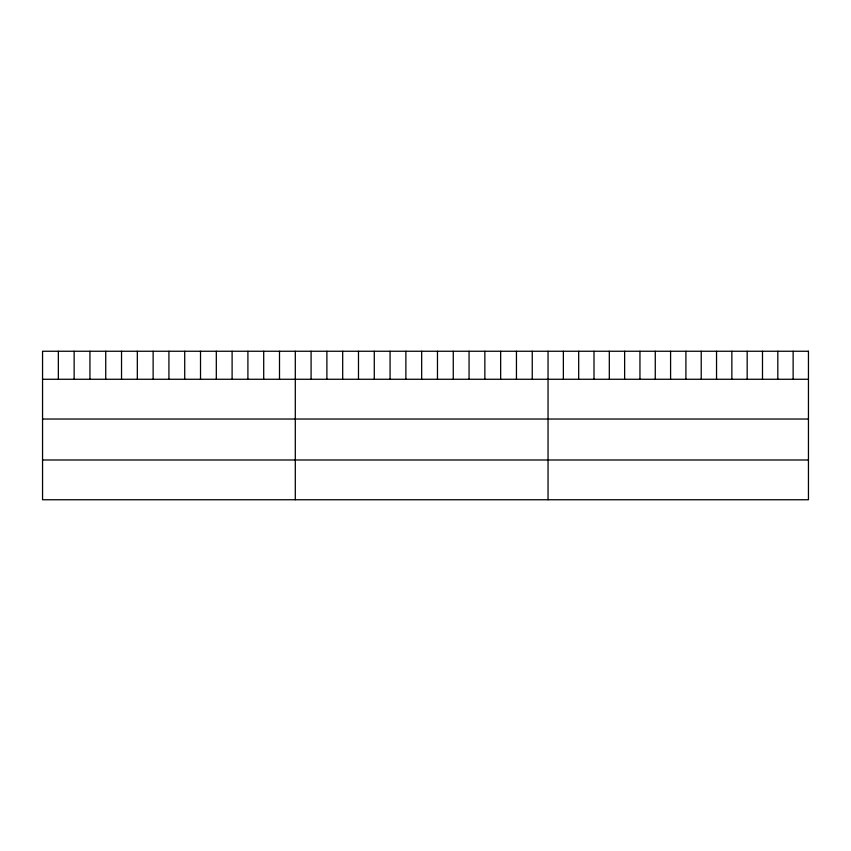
<?xml version="1.0" encoding="UTF-8"?>
<svg xmlns="http://www.w3.org/2000/svg" width="851" height="851" viewBox="0 0 851 851"><rect width="100%" height="100%" fill="white"/><g stroke="black" fill="none" stroke-linecap="round" stroke-linejoin="round"><path stroke-width="1.28" d="M42.55 379.269L808.45 379.269M42.55 419.032L808.45 419.032M42.55 459.987L808.45 459.987M793.132 351.25L793.132 379.269M777.814 351.25L777.814 379.269M762.496 351.25L762.496 379.269M747.178 351.25L747.178 379.269M731.86 351.25L731.86 379.269M716.542 351.25L716.542 379.269M701.224 351.25L701.224 379.269M685.906 351.25L685.906 379.269M670.588 351.25L670.588 379.269M655.27 351.25L655.27 379.269M639.952 351.25L639.952 379.269M624.634 351.25L624.634 379.269M609.316 351.25L609.316 379.269M593.998 351.25L593.998 379.269M578.68 351.25L578.68 379.269M563.362 351.25L563.362 379.269M548.044 351.25L548.044 499.75M532.247 351.25L532.247 379.269M516.451 351.25L516.451 379.269M500.654 351.25L500.654 379.269M484.857 351.25L484.857 379.269M469.061 351.25L469.061 379.269M453.264 351.25L453.264 379.269M437.467 351.25L437.467 379.269M421.67 351.25L421.67 379.269M405.874 351.25L405.874 379.269M390.077 351.25L390.077 379.269M374.28 351.25L374.28 379.269M358.484 351.25L358.484 379.269M342.687 351.25L342.687 379.269M326.89 351.25L326.89 379.269M311.094 351.25L311.094 379.269M295.297 351.25L295.297 499.75M279.5 351.25L279.5 379.269M263.704 351.25L263.704 379.269M247.907 351.25L247.907 379.269M232.11 351.25L232.11 379.269M216.314 351.25L216.314 379.269M200.517 351.25L200.517 379.269M184.72 351.25L184.72 379.269M168.924 351.25L168.924 379.269M153.127 351.25L153.127 379.269M137.33 351.25L137.33 379.269M121.533 351.25L121.533 379.269M105.737 351.25L105.737 379.269M89.94 351.25L89.94 379.269M74.143 351.25L74.143 379.269M58.347 351.25L58.347 379.269M808.45 351.25L42.55 351.25L42.55 499.75L808.45 499.75L808.45 351.25"/></g></svg>
